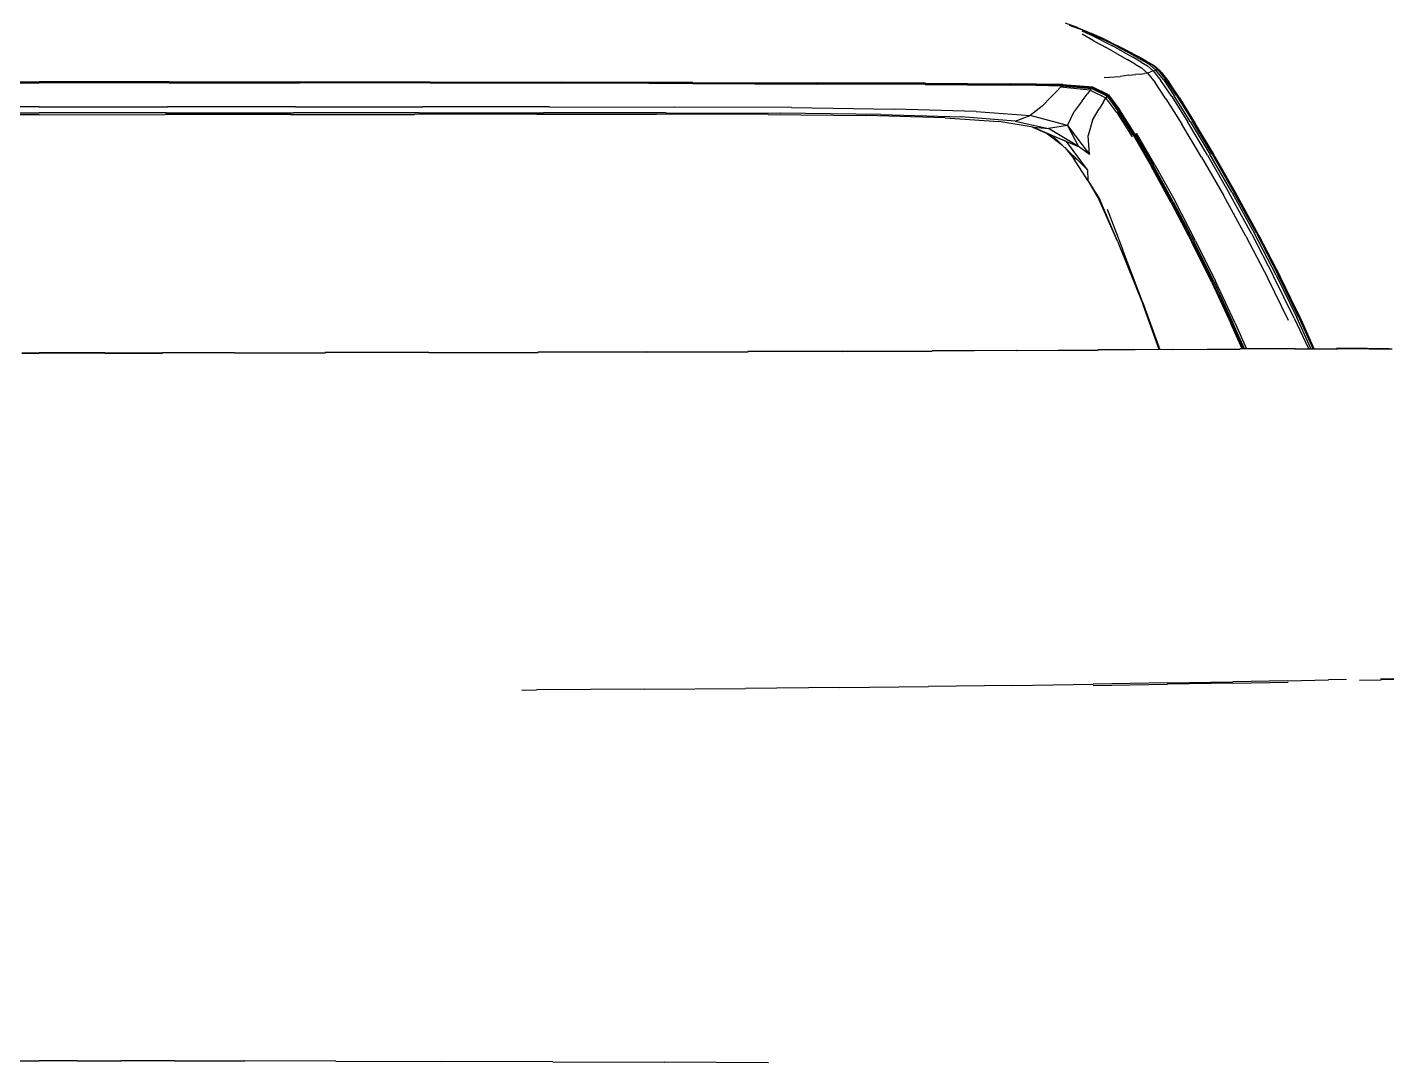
# Model space of a CAD drawing. Header units: millimetres. Extents: x -1905078 to 890385, y 1304549 to 3975677.
# Drawn here: x -629793 to -627268, y 1479315 to 1481238 of the extents above; entities that cross this region are included whole.
import ezdxf

# ---------------------------------------------------------------- set-up
doc = ezdxf.new("R2010")
doc.units = ezdxf.units.MM
doc.header["$LTSCALE"] = 1000
doc.layers.get('0').update_dxf_attribs({"linetype": 'CONTINUOUS'})
doc.layers.add('景-通用-文字', color=7, linetype='CONTINUOUS')

# ---------------------------------------------------------------- blocks, each defined once
blk = doc.blocks.new('C')
at = {"color": 0, "linetype": 'Continuous', "extrusion": (0, 1, 0)}
for p, q in [((2269.6, 9398.7), (2242.1, 9409)), ((2250.2, 9404.9), (2272.6, 9396.8)), ((2269.6, 9398.7), (2298.6, 9386.7)), ((2297.9, 9385.9), (2272.6, 9396.8)), ((2277.9, 9392.6), (2295.6, 9384.3)), ((2327.4, 9373.7), (2298.6, 9386.7)), ((2304.9, 9369.9), (2278.3, 9384.7)), ((2320, 9371.9), (2295.6, 9384.3)), ((2297.9, 9385.9), (2324.2, 9373.5)), ((2304.9, 9369.9), (2330.8, 9355.5)), ((2320, 9371.9), (2344.6, 9359.1)), ((2349.8, 9360.6), (2324.2, 9373.5)), ((2327.4, 9373.7), (2354.5, 9360.5)), ((2368.1, 9346.3), (2344.6, 9359.1)), ((2349.8, 9360.6), (2373.8, 9347.8)), ((2379.2, 9347.7), (2354.5, 9360.5)), ((2384.3, 9345.1), (2354.5, 9360.5)), ((2355, 9342.1), (2330.8, 9355.5)), ((2355, 9342.1), (2376.6, 9329.9)), ((2368.1, 9346.3), (2389.4, 9334.4)), ((2395.3, 9336), (2373.8, 9347.8)), ((2394.7, 9319.6), (2376.6, 9329.9)), ((2379.2, 9347.7), (2400.7, 9335.9)), ((2405.8, 9333.4), (2384.3, 9345.1)), ((2407.5, 9324.1), (2389.4, 9334.4)), ((2395.3, 9336), (2413.2, 9325.7)), ((2418.5, 9325.7), (2400.7, 9335.9)), ((2405.8, 9333.4), (2423.3, 9323.4)), ((2394.7, 9319.6), (2408.3, 9311.6)), ((2406.1, 9297.8), (2395.3, 9296.8)), ((2406.1, 9297.8), (2414.4, 9298.7)), ((2407.5, 9324.1), (2421, 9316.1)), ((2421.3, 9300.1), (2408.3, 9311.6)), ((2426.7, 9317.7), (2413.2, 9325.7)), ((2421.3, 9300.1), (2414.4, 9298.7)), ((2418.5, 9325.7), (2431.9, 9317.8)), ((2434, 9304.6), (2421, 9316.1)), ((2421.3, 9300.1), (2427.9, 9302.3)), ((2421.3, 9300.1), (2437.7, 9279.4)), ((2436.4, 9315.7), (2423.3, 9323.4)), ((2426.7, 9317.7), (2439.7, 9306.3)), ((2434, 9304.6), (2427.9, 9302.3)), ((2444.7, 9306.5), (2431.9, 9317.8)), ((2434, 9304.6), (2439.7, 9306.3)), ((2434, 9304.6), (2450.4, 9284)), ((2436.4, 9315.7), (2449, 9304.5)), ((2444.7, 9306.5), (2439.7, 9306.3)), ((2456, 9285.7), (2439.7, 9306.3)), ((2444.7, 9306.5), (2460.9, 9286)), ((2444.7, 9306.5), (2449, 9304.5)), ((2465, 9284.1), (2449, 9304.5)), ((2452.1, 9300.9), (2449, 9304.5)), ((2452.1, 9300.9), (2467.9, 9280.7)), ((-284.2, 9280.7), (0, 9280.7)), ((0, 9279.8), (-284.2, 9279.8)), ((-284.2, 9278.7), (0, 9278.7)), ((284.2, 9280.7), (0, 9280.7)), ((0, 9279.8), (284.2, 9279.8)), ((284.2, 9278.7), (0, 9278.7)), ((284.2, 9280.7), (568.7, 9280.6)), ((568.8, 9279.7), (284.2, 9279.8)), ((284.2, 9278.7), (568.8, 9278.7)), ((854, 9280.4), (568.7, 9280.6)), ((568.8, 9279.7), (854.1, 9279.5)), ((854, 9278.4), (568.8, 9278.7)), ((854, 9280.4), (1140.3, 9280.1)), ((854, 9278.4), (1140.2, 9277.9)), ((1140.4, 9279.1), (854.1, 9279.5)), ((1427.7, 9277.1), (1140.2, 9277.9)), ((1428.1, 9279.4), (1140.3, 9280.1)), ((1140.4, 9279.1), (1427.7, 9277.1)), ((1140.4, 9279.1), (1428.2, 9278.4)), ((1427.7, 9277.1), (1698.8, 9276)), ((1428.1, 9279.4), (1699.4, 9278.6)), ((1428.2, 9278.4), (1698.8, 9276)), ((1699.4, 9277.4), (1428.2, 9278.4)), ((1935.5, 9274.8), (1698.8, 9276)), ((1936.5, 9277.6), (1699.4, 9278.6)), ((1699.4, 9277.4), (1936.4, 9276.3)), ((1935.5, 9274.8), (2120, 9273.6)), ((2121.1, 9275.1), (1936.4, 9276.3)), ((1936.5, 9277.6), (2121.5, 9276.5)), ((2121.1, 9275.1), (2120, 9273.6)), ((2234.5, 9272.4), (2120, 9273.6)), ((2121.1, 9275.1), (2234.5, 9272.4)), ((2121.1, 9275.1), (2235.8, 9274)), ((2236.6, 9275.3), (2121.5, 9276.5)), ((2223.6, 9261.4), (2231, 9268.8)), ((2234.5, 9272.4), (2231, 9268.8)), ((2295.7, 9262.3), (2231, 9268.8)), ((2234.5, 9272.4), (2235.8, 9274)), ((2234.5, 9272.4), (2298.9, 9266.1)), ((2235.8, 9274), (2298.9, 9266.1)), ((2301.6, 9269), (2235.8, 9274)), ((2300.4, 9267.6), (2235.8, 9274)), ((2236.6, 9275.3), (2301.6, 9269)), ((2300.4, 9267.6), (2298.9, 9266.1)), ((2300.4, 9267.6), (2301.6, 9269)), ((2300.4, 9267.6), (2334.5, 9251)), ((2336.2, 9252.3), (2301.6, 9269)), ((2326.4, 9290.4), (2361.6, 9292.6)), ((2380.8, 9295.2), (2361.6, 9292.6)), ((2380.8, 9295.2), (2395.3, 9296.8)), ((2461.5, 9244), (2437.7, 9279.4)), ((2474.2, 9248.6), (2450.4, 9284)), ((2456, 9285.7), (2479.7, 9250.3)), ((2484.5, 9250.7), (2460.9, 9286)), ((2465, 9284.1), (2488.4, 9248.9)), ((2491.1, 9245.6), (2467.9, 9280.7)), ((2190.9, 9227.5), (2210.8, 9248.2)), ((2223.6, 9261.4), (2210.8, 9248.2)), ((2278.3, 9239.4), (2261.1, 9216)), ((2278.3, 9239.4), (2289.3, 9254.1)), ((2295.7, 9262.3), (2289.3, 9254.1)), ((2295.7, 9262.3), (2298.9, 9266.1)), ((2295.7, 9262.3), (2330.2, 9245.6)), ((2333, 9249.5), (2298.9, 9266.1)), ((2325, 9237.1), (2330.2, 9245.6)), ((2333, 9249.5), (2330.2, 9245.6)), ((2354.3, 9213.5), (2330.2, 9245.6)), ((2333, 9249.5), (2334.5, 9251)), ((2333, 9249.5), (2356.6, 9217.5)), ((2358.3, 9218.9), (2334.5, 9251)), ((2336.2, 9252.3), (2360.3, 9220.1)), ((2461.5, 9244), (2496.5, 9188)), ((2474.2, 9248.6), (2509.2, 9192.6)), ((2514.7, 9194.3), (2479.7, 9250.3)), ((2484.5, 9250.7), (2519.4, 9194.7)), ((2523.1, 9193), (2488.4, 9248.9)), ((2491.1, 9245.6), (2525.6, 9189.8)), ((0, 9226), (-280.4, 9226)), ((-278.2, 9212.9), (0, 9212.8)), ((0, 9209), (-275.1, 9209.1)), ((0, 9226), (280.4, 9226)), ((278.2, 9212.9), (0, 9212.8)), ((0, 9209), (275.1, 9209.1)), ((548.8, 9209.4), (275.1, 9209.1)), ((278.2, 9212.9), (555.3, 9213.1)), ((560.1, 9226.1), (280.4, 9226)), ((548.8, 9209.4), (819.9, 9209.6)), ((830.2, 9213.3), (555.3, 9213.1)), ((560.1, 9226.1), (838.4, 9226.2)), ((1086.9, 9209.9), (819.9, 9209.6)), ((830.2, 9213.3), (1102, 9213.4)), ((1114.6, 9226), (838.4, 9226.2)), ((1086.9, 9209.9), (1348.6, 9210.1)), ((1369.6, 9213.3), (1102, 9213.4)), ((1114.6, 9226), (1387.9, 9225.7)), ((1592.7, 9209.4), (1348.6, 9210.1)), ((1369.6, 9213.3), (1619.7, 9212.3)), ((1643.9, 9224.4), (1387.9, 9225.7)), ((1592.7, 9209.4), (1807, 9207)), ((1839, 9209.5), (1619.7, 9212.3)), ((1643.9, 9224.4), (1868.3, 9221.4)), ((1839, 9209.5), (2014.4, 9204)), ((2046.7, 9215.9), (1868.3, 9221.4)), ((2046.7, 9215.9), (2164.6, 9207.2)), ((2190.9, 9227.5), (2164.6, 9207.2)), ((2246.5, 9185.6), (2261.1, 9216)), ((2301.5, 9196.7), (2315.8, 9221.5)), ((2325, 9237.1), (2315.8, 9221.5)), ((2354.3, 9213.5), (2387.5, 9160.6)), ((2389.7, 9164.9), (2356.6, 9217.5)), ((2358.3, 9218.9), (2391.4, 9166.2)), ((2393.7, 9167.4), (2360.3, 9220.1)), ((1979, 9202.2), (1807, 9207)), ((1979, 9202.2), (2096.7, 9194.2)), ((2132.5, 9195.2), (2014.4, 9204)), ((2171.3, 9181.5), (2096.7, 9194.2)), ((2132.5, 9195.2), (2164.6, 9207.2)), ((2132.5, 9195.2), (2205.1, 9178.7)), ((2246.5, 9185.6), (2164.6, 9207.2)), ((2169.8, 9181.8), (2213.8, 9162.9)), ((2171.3, 9181.5), (2205.1, 9178.7)), ((2171.3, 9181.5), (2244, 9150.5)), ((2246.5, 9185.6), (2205.1, 9178.7)), ((2270.8, 9139.3), (2205.1, 9178.7)), ((2246.5, 9185.6), (2270.8, 9139.3)), ((2246.5, 9185.6), (2294.7, 9121.8)), ((2301.5, 9196.7), (2291.4, 9163.3)), ((2539.5, 9116.1), (2496.5, 9188)), ((2552.2, 9120.7), (2509.2, 9192.6)), ((2514.7, 9194.3), (2557.7, 9122.5)), ((2562.3, 9122.9), (2519.4, 9194.7)), ((2523.1, 9193), (2565.9, 9121.2)), ((2568.3, 9118), (2525.6, 9189.8)), ((2235.6, 9142), (2200, 9168.8)), ((2244, 9150.5), (2213.8, 9162.9)), ((2213.8, 9162.9), (2266.9, 9112)), ((2244, 9150.5), (2270.8, 9139.3)), ((2290.5, 9088.2), (2244, 9150.5)), ((2294.7, 9121.8), (2291.4, 9163.3)), ((2389.7, 9164.9), (2429.4, 9096.3)), ((2431.1, 9097.7), (2391.4, 9166.2)), ((2393.7, 9167.4), (2433.6, 9098.7)), ((2437.4, 9099.8), (2397.2, 9168.6)), ((2240.8, 9137.1), (2259.7, 9113.7)), ((2294.7, 9121.8), (2270.8, 9139.3)), ((2552.2, 9120.7), (2600, 9037.6)), ((2605.4, 9039.4), (2557.7, 9122.5)), ((2562.3, 9122.9), (2610, 9039.8)), ((2613.5, 9038.2), (2565.9, 9121.2)), ((2259.7, 9113.7), (2266.9, 9112)), ((2291.3, 9064.9), (2259.7, 9113.7)), ((2290.5, 9088.2), (2266.9, 9112)), ((2473.1, 9016.6), (2429.4, 9096.3)), ((2431.1, 9097.7), (2474.9, 9017.9)), ((2477.4, 9018.9), (2433.6, 9098.7)), ((2437.4, 9099.8), (2481.4, 9019.8)), ((2539.5, 9116.1), (2587.2, 9033)), ((2568.3, 9118), (2615.8, 9035)), ((2290.5, 9088.2), (2291.3, 9064.9)), ((2291.3, 9064.9), (2315.4, 9023.3)), ((2291.3, 9064.9), (2316.8, 9023.7)), ((2636.4, 8943.3), (2587.2, 9033)), ((2649.3, 8947.9), (2600, 9037.6)), ((2605.4, 9039.4), (2654.7, 8949.7)), ((2659.2, 8950.2), (2610, 9039.8)), ((2613.5, 9038.2), (2662.6, 8948.5)), ((2664.8, 8945.4), (2615.8, 9035)), ((2315.4, 9023.3), (2316.8, 9023.7)), ((2356, 8932.8), (2315.4, 9023.3)), ((2356, 8932.8), (2316.8, 9023.7)), ((2333.3, 9002.9), (2366.8, 8915.5)), ((2473.1, 9016.6), (2518.1, 8930.4)), ((2519.8, 8931.7), (2474.9, 9017.9)), ((2477.4, 9018.9), (2522.4, 8932.6)), ((2526.5, 8933.4), (2481.4, 9019.8)), ((2636.4, 8943.3), (2683.9, 8851.8)), ((2649.3, 8947.9), (2696.8, 8856.4)), ((2702.2, 8858.2), (2654.7, 8949.7)), ((2659.2, 8950.2), (2706.6, 8858.6)), ((2710, 8857), (2662.6, 8948.5)), ((2664.8, 8945.4), (2712, 8853.9)), ((2356, 8932.8), (2411.7, 8793.4)), ((2410.4, 8800), (2366.8, 8915.5)), ((2561.5, 8842.3), (2518.1, 8930.4)), ((2519.8, 8931.7), (2563.2, 8843.6)), ((2565.9, 8844.5), (2522.4, 8932.6)), ((2526.5, 8933.4), (2570.1, 8845.1)), ((2729.4, 8759), (2683.9, 8851.8)), ((2741.9, 8764.6), (2696.8, 8856.4)), ((2702.2, 8858.2), (2747.3, 8766)), ((2751.8, 8765.7), (2706.6, 8858.6)), ((2710, 8857), (2755.2, 8763.7)), ((2757.1, 8760.5), (2712, 8853.9)), ((2561.5, 8842.3), (2603.5, 8752.5)), ((2605.2, 8753.8), (2563.2, 8843.6)), ((2565.9, 8844.5), (2607.9, 8754.5)), ((2612.2, 8754.9), (2570.1, 8845.1)), ((2410.4, 8800), (2448.2, 8696)), ((2446.8, 8696), (2411.7, 8793.4)), ((2741.9, 8764.6), (2772.8, 8697.8)), ((2778.4, 8697.8), (2747.3, 8766)), ((2751.8, 8765.7), (2782.5, 8697.8)), ((2784.7, 8697.9), (2755.2, 8763.7)), ((2628, 8697.1), (2603.5, 8752.5)), ((2605.2, 8753.8), (2630.2, 8697.1)), ((2633.2, 8697.2), (2607.9, 8754.5)), ((2612.2, 8754.9), (2637.7, 8697.2)), ((2757.1, 8760.5), (2785, 8697.9)), ((-37.9, 8688.1), (0, 8688.1)), ((-37.8, 8688.6), (0, 8688.6)), ((37.8, 8688.6), (0, 8688.6)), ((37.9, 8688.1), (0, 8688.1)), ((143.2, 8688.6), (37.8, 8688.6)), ((143.5, 8688.1), (37.9, 8688.1)), ((143.2, 8688.6), (269.3, 8688.7)), ((143.5, 8688.1), (269.7, 8688.3)), ((426.4, 8688.9), (269.3, 8688.7)), ((426.9, 8688.4), (269.7, 8688.3)), ((426.4, 8688.9), (625.1, 8689.2)), ((426.9, 8688.4), (625.6, 8688.7)), ((850.9, 8689.6), (625.1, 8689.2)), ((851.4, 8689.1), (625.6, 8688.7)), ((850.9, 8689.6), (1089.6, 8690.1)), ((851.4, 8689.1), (1090.1, 8689.6)), ((1326.9, 8690.7), (1089.6, 8690.1)), ((1327.4, 8690.2), (1090.1, 8689.6)), ((1326.9, 8690.7), (1548.2, 8691.4)), ((1327.4, 8690.2), (1548.6, 8690.9)), ((1755.4, 8692.2), (1548.2, 8691.4)), ((1755.7, 8691.7), (1548.6, 8690.9)), ((1755.4, 8692.2), (1950.7, 8693.1)), ((1755.7, 8691.7), (1950.6, 8692.6)), ((2135.6, 8693.6), (1950.6, 8692.6)), ((2136.2, 8694.1), (1950.7, 8693.1)), ((2135.6, 8693.6), (2312.8, 8694.7)), ((2136.2, 8694.1), (2314.1, 8695.2)), ((2476.9, 8695.7), (2312.8, 8694.7)), ((2478.6, 8696.2), (2314.1, 8695.2)), ((2476.9, 8695.7), (2622.8, 8696.5)), ((2478.6, 8696.2), (2623.6, 8697.1)), ((2744.6, 8697.1), (2622.8, 8696.5)), ((2743.9, 8697.7), (2623.6, 8697.1)), ((2743.9, 8697.7), (2834.4, 8698)), ((2744.6, 8697.1), (2836.9, 8697.3)), ((2900.9, 8698), (2834.4, 8698)), ((2905.4, 8697.3), (2836.9, 8697.3)), ((2900.9, 8698), (2948.7, 8698)), ((2905.4, 8697.3), (2955.6, 8697.2)), ((2126.7, 7962), (1942.9, 7959.5)), ((2126.7, 7962), (2302.4, 7964.8)), ((2464.6, 7967.6), (2302.4, 7964.8)), ((2302.8, 7962), (2465, 7964.7)), ((2464.6, 7967.6), (2607.9, 7970.2)), ((2608.6, 7967.1), (2465, 7964.7)), ((2727, 7972.3), (2607.9, 7970.2)), ((2608.6, 7967.1), (2728.6, 7969.1)), ((2727, 7972.3), (2816.4, 7973.9)), ((2856.3, 7974.6), (2816.4, 7973.9)), ((2884.6, 7973.6), (2931.7, 7974.3)), ((2959.3, 7976.5), (2930.5, 7975.9)), ((2964.6, 7974.8), (2931.7, 7974.3)), ((1054.2, 7952), (1086.2, 7952.1)), ((1322.6, 7953.6), (1086.2, 7952.1)), ((1322.6, 7953.6), (1542.8, 7955.3)), ((1748.9, 7957.3), (1542.8, 7955.3)), ((1748.9, 7957.3), (1942.9, 7959.5)), ((-83.4, 7142), (0, 7142)), ((83.3, 7142), (0, 7142)), ((83.3, 7142), (178.3, 7142)), ((296.3, 7141.8), (178.3, 7142)), ((296.3, 7141.8), (449.1, 7141.5)), ((648.2, 7141), (449.1, 7141.5)), ((648.2, 7141), (877.9, 7140.4)), ((1122.5, 7139.6), (877.9, 7140.4)), ((1122.5, 7139.6), (1366.3, 7138.6)), ((1593.6, 7137.4), (1366.3, 7138.6))]:
    blk.add_line(p, q, dxfattribs=at)

msp = doc.modelspace()

# ---------------------------------------------------------------- block references
at = {"layer": '景-通用-文字', "xscale": 0.85, "yscale": 0.85, "zscale": 0.85}
msp.add_blockref('C', (-629770.6, 1473248.1), dxfattribs=at)

doc.saveas('drawing.dxf')
